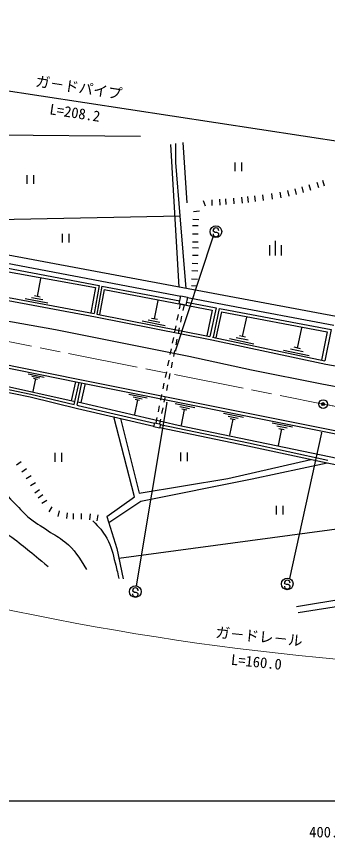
# Model space of a CAD drawing. Units: millimetres, scale not verified. Extents: x 0 to 700000, y -47500 to 447500.
# Drawn here: x 414514 to 467888, y 198715 to 339393 of the extents above; entities that cross this region are included whole.
import ezdxf
from ezdxf.enums import TextEntityAlignment as Align

# ---------------------------------------------------------------- set-up
doc = ezdxf.new("R2010")
doc.units = ezdxf.units.MM
doc.header["$LTSCALE"] = 1000
doc.header["$PDMODE"] = 32
doc.header["$PDSIZE"] = 500
doc.linetypes.add('CHAIN', pattern=[18.5, 12, -1.5, 3.5, -1.5])
for name, color, linetype, lineweight in [('M-STR-HTXT', 7, 'Continuous', 13), ('M-STR-STRC', 7, 'Continuous', 25), ('M-TTL-BAND', 7, 'Continuous', 25), ('S-TTL', 7, 'Continuous', 25)]:
    doc.layers.add(name, color=color, linetype=linetype, lineweight=lineweight)
doc.styles.add('@ＭＳ ゴシック', font='')
doc.styles.add('ＭＳ ゴシック', font='')
doc.styles.get('@ＭＳ ゴシック').set_extended_font_data('@MS Gothic')
doc.styles.get('ＭＳ ゴシック').set_extended_font_data('MS Gothic')

msp = doc.modelspace()

# ---------------------------------------------------------------- hatches: boundary and pattern name
at = {"layer": 'M-STR-STRC'}
for points in [[(441864, 282227), (441843, 282232), (441821, 282233), (441800, 282231), (441779, 282224), (441759, 282214), (441742, 282201), (441727, 282186), (441715, 282167), (441706, 282147), (441701, 282126), (441700, 282104), (441703, 282083), (441709, 282062), (441719, 282042), (441732, 282025), (441748, 282010), (441766, 281998), (441786, 281989), (441807, 281984), (441829, 281983), (441850, 281986), (441871, 281992), (441891, 282002), (441908, 282015), (441923, 282031), (441935, 282049), (441944, 282069), (441949, 282090), (441950, 282112), (441947, 282134), (441941, 282154), (441931, 282174), (441918, 282191), (441902, 282206), (441884, 282218)], [(440355, 273358), (440334, 273363), (440312, 273364), (440290, 273361), (440269, 273355), (440250, 273345), (440232, 273332), (440217, 273317), (440205, 273298), (440197, 273278), (440192, 273257), (440191, 273235), (440193, 273214), (440199, 273193), (440209, 273173), (440222, 273156), (440238, 273141), (440256, 273129), (440276, 273120), (440298, 273115), (440319, 273114), (440341, 273117), (440362, 273123), (440381, 273133), (440399, 273146), (440414, 273162), (440426, 273180), (440434, 273200), (440439, 273221), (440441, 273243), (440438, 273264), (440432, 273285), (440422, 273305), (440409, 273322), (440393, 273337), (440375, 273349)], [(466882, 268187), (466861, 268192), (466839, 268193), (466817, 268191), (466796, 268185), (466777, 268175), (466760, 268162), (466745, 268146), (466733, 268128), (466724, 268108), (466719, 268086), (466718, 268065), (466720, 268043), (466727, 268022), (466736, 268003), (466749, 267985), (466765, 267970), (466783, 267958), (466803, 267950), (466825, 267945), (466846, 267943), (466868, 267946), (466889, 267952), (466908, 267962), (466926, 267975), (466941, 267991), (466953, 268009), (466961, 268029), (466966, 268050), (466968, 268072), (466965, 268094), (466959, 268115), (466949, 268134), (466936, 268152), (466920, 268167), (466902, 268178)]]:
    msp.add_hatch(color=256, dxfattribs=at).paths.add_polyline_path(points)

# ---------------------------------------------------------------- linework, layer by layer
at = {"layer": 'M-STR-HTXT'}
msp.add_arc((512229, 705470), 478109, 252.25265, 265.77513, dxfattribs=at)
at = {"layer": 'M-STR-STRC'}
for p, q in [((520983, 310181), (328712, 339393)), ((448341, 302534), (448242, 302652)), ((448586, 302394), (448341, 302534)), ((441827, 282096), (448242, 301656)), ((448887, 302392), (448586, 302394)), ((449132, 302280), (448887, 302392)), ((449238, 302144), (449132, 302280)), ((440318, 273227), (435039, 241845)), ((466845, 268056), (461346, 243101)), ((460573, 242184), (460473, 242302)), ((460818, 242045), (460573, 242184)), ((461119, 242043), (460818, 242045)), ((461364, 241931), (461119, 242043)), ((434515, 240864), (434415, 240982)), ((434760, 240724), (434515, 240864)), ((435061, 240722), (434760, 240724)), ((435306, 240610), (435061, 240722)), ((435412, 240474), (435306, 240610)), ((461470, 241795), (461364, 241931))]:
    msp.add_line(p, q, dxfattribs=at)
for centre in [(448741, 302523), (460972, 242173), (434914, 240853)]:
    msp.add_circle(centre, 1000, dxfattribs=at)
for centre, start, end in [((448742, 302648), 359.55488, 179.55488), ((448738, 302148), 179.55488, 359.55488), ((460973, 242298), 359.55488, 179.55488), ((434915, 240978), 359.55488, 179.55488), ((460970, 241798), 179.55488, 359.55488), ((434912, 240478), 179.55488, 359.55488)]:
    msp.add_arc(centre, 500, start, end, dxfattribs=at)
at = {"layer": 'M-TTL-BAND', "color": 2, "linetype": 'CHAIN', "lineweight": 13}
msp.add_line((369028, 292437), (467117, 272980), dxfattribs=at)
at = {"layer": 'M-TTL-BAND'}
msp.add_line((40000, 205000), (579000, 205000), dxfattribs=at)
at = {"layer": 'M-TTL-BAND', "color": 2, "linetype": 'CHAIN', "lineweight": 13}
msp.add_arc((558622, 764536), 500000, 259.45489, 270.91405, dxfattribs=at)
at = {"layer": 'S-TTL'}
for p, q in [((408904, 319156), (435780, 318894)), ((442444, 293023), (440990, 317431)), ((441839, 314372), (441839, 317650)), ((443830, 307468), (443131, 317781)), ((442582, 305228), (441839, 314372)), ((451995, 314376), (451995, 312876)), ((453120, 314376), (453120, 312876)), ((416302, 312185), (416302, 310685)), ((417427, 312185), (417427, 310685)), ((466377, 310012), (466077, 310966)), ((467348, 310320), (467045, 311273)), ((461294, 308595), (461090, 309574)), ((462554, 308893), (462317, 309865)), ((463781, 309224), (463516, 310188)), ((465035, 309595), (464749, 310553)), ((450492, 307166), (450412, 308162)), ((451880, 307284), (451794, 308280)), ((453283, 307419), (453185, 308414)), ((454313, 307530), (454205, 308525)), ((455512, 307669), (455398, 308662)), ((456916, 307841), (456792, 308834)), ((458442, 308063), (458296, 309053)), ((459944, 308320), (459770, 309305)), ((446951, 306896), (446582, 307825)), ((448095, 306995), (448106, 307995)), ((449490, 307084), (449409, 308081)), ((445902, 306013), (444907, 305909)), ((399657, 304409), (442582, 305228)), ((443647, 292798), (442582, 305228)), ((445785, 304530), (444787, 304598)), ((485340, 285015), (391048, 302617)), ((445714, 303505), (444714, 303527)), ((422377, 302134), (422377, 300634)), ((423502, 302134), (423502, 300634)), ((445693, 302106), (444693, 302089)), ((445714, 300712), (444714, 300706)), ((445718, 299698), (444718, 299720)), ((457971, 298433), (457971, 300183)), ((458971, 298433), (458971, 300933)), ((459971, 298433), (459971, 300183)), ((445690, 298422), (444691, 298451)), ((411649, 297350), (442693, 291447)), ((445649, 297009), (444650, 297041)), ((409369, 296304), (428073, 292939)), ((411499, 296564), (428718, 293290)), ((445608, 295749), (444609, 295784)), ((418132, 291412), (418709, 294522)), ((445559, 294345), (444560, 294381)), ((428073, 292939), (427285, 288604)), ((428718, 293290), (427847, 288500)), ((429189, 293200), (428318, 288410)), ((429189, 293200), (442535, 290663)), ((445517, 293180), (444518, 293216)), ((408066, 291662), (428072, 287949)), ((408284, 292130), (427847, 288500)), ((418618, 291322), (417646, 291502)), ((429594, 292592), (428781, 288318)), ((429594, 292592), (448104, 289045)), ((442430, 290145), (442711, 291535)), ((442711, 291535), (443879, 291299)), ((443879, 291299), (443599, 289909)), ((443864, 291222), (450142, 290016)), ((419932, 290274), (416044, 290995)), ((419032, 290843), (417088, 291203)), ((438194, 287571), (438821, 290722)), ((443599, 289909), (442430, 290145)), ((442512, 289304), (442673, 290086)), ((443263, 289973), (443060, 288994)), ((443705, 290438), (448756, 289467)), ((450142, 290016), (468943, 286480)), ((428318, 288410), (447717, 284552)), ((448104, 289045), (447177, 284660)), ((448756, 289467), (447717, 284552)), ((449296, 289364), (448256, 284444)), ((449703, 288784), (448742, 284340)), ((449296, 289364), (449992, 289230)), ((449703, 288784), (467834, 285340)), ((449992, 289230), (468479, 285753)), ((407880, 288145), (421196, 285784)), ((428072, 287949), (448053, 283976)), ((440007, 286391), (436068, 287175)), ((439101, 286981), (437131, 287373)), ((438687, 287473), (437702, 287669)), ((442107, 287345), (442309, 288325)), ((442858, 288014), (442656, 287035)), ((453315, 284542), (454021, 287862)), ((421196, 285784), (444085, 281207)), ((441703, 285386), (441905, 286366)), ((442454, 286056), (442252, 285076)), ((462715, 282587), (463455, 286070)), ((468479, 285753), (467391, 280376)), ((441298, 283428), (441501, 284407)), ((448153, 284466), (467391, 280376)), ((454265, 283907), (452190, 284348)), ((453834, 284432), (452797, 284653)), ((467834, 285340), (466853, 280490)), ((442049, 284097), (441847, 283118)), ((448053, 283976), (467603, 279820)), ((455214, 283271), (451064, 284154)), ((440894, 281469), (441096, 282448)), ((441645, 282138), (441443, 281159)), ((464707, 281253), (460353, 282179)), ((463711, 281920), (461534, 282383)), ((463259, 282471), (462171, 282703)), ((410627, 280195), (425408, 277169)), ((440490, 279510), (440692, 280490)), ((441241, 280180), (441039, 279200)), ((444085, 281207), (454844, 278820)), ((410592, 279692), (425308, 276679)), ((454844, 278820), (466895, 276472)), ((467603, 279820), (475784, 278342)), ((405122, 277739), (424567, 273433)), ((416514, 278173), (419266, 277610)), ((417146, 277757), (418522, 277475)), ((417777, 277341), (417327, 275139)), ((417433, 277411), (418121, 277270)), ((425408, 277169), (469995, 268281)), ((440085, 277552), (440287, 278531)), ((440836, 278221), (440634, 277242)), ((407465, 276151), (416861, 274206)), ((407568, 276640), (416970, 274694)), ((423979, 273563), (424683, 276807)), ((424449, 272891), (425273, 276686)), ((424917, 272778), (425745, 276592)), ((425311, 276679), (469901, 267790)), ((426287, 276484), (425578, 273262)), ((439681, 275593), (439883, 276572)), ((440432, 276262), (440230, 275283)), ((466895, 276472), (476990, 274555)), ((416970, 274694), (424449, 272891)), ((433811, 274678), (436962, 274050)), ((439276, 273634), (439479, 274614)), ((416861, 274206), (424993, 272246)), ((425049, 273386), (442276, 269349)), ((434536, 274206), (436111, 273892)), ((435261, 273734), (434758, 271213)), ((434867, 273813), (435654, 273656)), ((440028, 274304), (439826, 273324)), ((441736, 273098), (445145, 272419)), ((424917, 272778), (425108, 272732)), ((424993, 272246), (438103, 269199)), ((425108, 272732), (438219, 269685)), ((438872, 271676), (439074, 272655)), ((439623, 272345), (439421, 271365)), ((442521, 272588), (444225, 272248)), ((443305, 272077), (442761, 269350)), ((442879, 272162), (443731, 271992)), ((434788, 257098), (431200, 270803)), ((432388, 270527), (435590, 257717)), ((438468, 269717), (438670, 270696)), ((439219, 270386), (439052, 269577)), ((450017, 271448), (453489, 270756)), ((450815, 270927), (452552, 270581)), ((451614, 270407), (451061, 267629)), ((451180, 270494), (452048, 270321)), ((438072, 269069), (438240, 269771)), ((439048, 268836), (438072, 269069)), ((438240, 269771), (439215, 269538)), ((439215, 269538), (439048, 268836)), ((439080, 268970), (439088, 268968)), ((439088, 268968), (454198, 265832)), ((439196, 269457), (454301, 266321)), ((442276, 269349), (475110, 262541)), ((458360, 269784), (461897, 269079)), ((459174, 269255), (460942, 268902)), ((459987, 268725), (459423, 265895)), ((459545, 268813), (460430, 268637)), ((454301, 266321), (467910, 263395)), ((421131, 264600), (421131, 263100)), ((422256, 264600), (422256, 263100)), ((442665, 264699), (442665, 263199)), ((443790, 264699), (443790, 263199)), ((454198, 265832), (467808, 262906)), ((415331, 263102), (414531, 262502)), ((450764, 260247), (465042, 263500)), ((416242, 261863), (415418, 261297)), ((454964, 260195), (467808, 262906)), ((467808, 262906), (483264, 259792)), ((417020, 260701), (416167, 260178)), ((417764, 259480), (416906, 258967)), ((435590, 257717), (450764, 260247)), ((435831, 256361), (454964, 260195)), ((418485, 258297), (417650, 257746)), ((419041, 257458), (418234, 256868)), ((419734, 256477), (418893, 255936)), ((430040, 253733), (434788, 257098)), ((430363, 252677), (435831, 256361)), ((420588, 255388), (420058, 254540)), ((421857, 254675), (421638, 253699)), ((459085, 255554), (459085, 254054)), ((460210, 255554), (460210, 254054)), ((423228, 254368), (423101, 253376)), ((424255, 254253), (424264, 253253)), ((425635, 254254), (425601, 253255)), ((427166, 254160), (427050, 253167)), ((428474, 253994), (428310, 253007)), ((430040, 253733), (431723, 248223)), ((432069, 246578), (487281, 253980)), ((431723, 248223), (432818, 243019)), ((485174, 242112), (462578, 238219)), ((462865, 237254), (486266, 241095))]:
    msp.add_line(p, q, dxfattribs=at)
at = {"layer": 'S-TTL', "color": 3}
msp.add_circle((467117, 272980), 750, dxfattribs=at)
at = {"layer": 'S-TTL'}
for points, knots in [([(390477, 268183), (391409, 269130), (391828, 269572), (392929, 270071), (393973, 270544), (394658, 270828), (395798, 270697), (397325, 270521), (397984, 269677), (399241, 268793), (400254, 268080), (400520, 267333), (401458, 266523), (403303, 264931), (404507, 264251), (406440, 262767), (408075, 261512), (409042, 260870), (410587, 259507), (411965, 258291), (412673, 257539), (413978, 256246), (414972, 255263), (415402, 254576), (416482, 253690), (417768, 252636), (418599, 252193), (419978, 251264), (421082, 250521), (421788, 250225), (422821, 249386), (424658, 247895), (425122, 246886), (426551, 244613)], [0, 0, 0, 0, 1, 1, 1, 2, 2, 2, 3, 3, 3, 4, 4, 4, 5, 5, 5, 6, 6, 6, 7, 7, 7, 8, 8, 8, 9, 9, 9, 10, 10, 10, 11, 11, 11, 11]), ([(395076, 262242), (397448, 260908), (398143, 260558), (399993, 259297), (401058, 258571), (401594, 258076), (402671, 257367), (404660, 256058), (405879, 255489), (407870, 254185), (409988, 252797), (411178, 252021), (413226, 250533), (415943, 248559), (416807, 247795), (419939, 245159)], [0, 0, 0, 0, 1, 1, 1, 2, 2, 2, 3, 3, 3, 4, 4, 4, 5, 5, 5, 5]), ([(427620, 252986), (428805, 251789), (429253, 251291), (430000, 250000), (430877, 248485), (431010, 247454), (431455, 245760), (431725, 244730), (431816, 244363), (432055, 243100)], [0, 0, 0, 0, 1, 1, 1, 2, 2, 2, 3, 3, 3, 3])]:
    msp.add_open_spline(points, degree=3, knots=knots, dxfattribs=at)
at = {"layer": 'S-TTL', "color": 3}
msp.add_point((467117, 272980), dxfattribs=at)

# ---------------------------------------------------------------- texts
at = {"layer": 'M-STR-HTXT', "style": 'ＭＳ ゴシック'}
msp.add_text('ガ－ドレ－ル', height=1833, rotation=354.22, dxfattribs=at).set_placement((455980, 231705), align=Align.BOTTOM_CENTER)
at = {"layer": 'M-STR-HTXT', "style": '@ＭＳ ゴシック'}
msp.add_text('L=160.0', height=1833, rotation=354.22, dxfattribs=at).set_placement((455778, 229715), align=Align.TOP_CENTER)
at = {"layer": 'M-STR-STRC', "style": 'ＭＳ ゴシック'}
msp.add_text('ガ－ドパイプ', height=1833, rotation=351.361, dxfattribs=at).set_placement((424998, 325776), align=Align.BOTTOM_CENTER)
at = {"layer": 'M-STR-STRC', "style": '@ＭＳ ゴシック'}
msp.add_text('L=208.2', height=1833, rotation=351.361, dxfattribs=at).set_placement((424697, 323798), align=Align.TOP_CENTER)
at = {"layer": 'M-TTL-BAND', "style": 'ＭＳ ゴシック'}
msp.add_text('400.0', height=1833, dxfattribs=at).set_placement((467844, 198195), align=Align.BOTTOM_CENTER)

doc.saveas('drawing.dxf')
